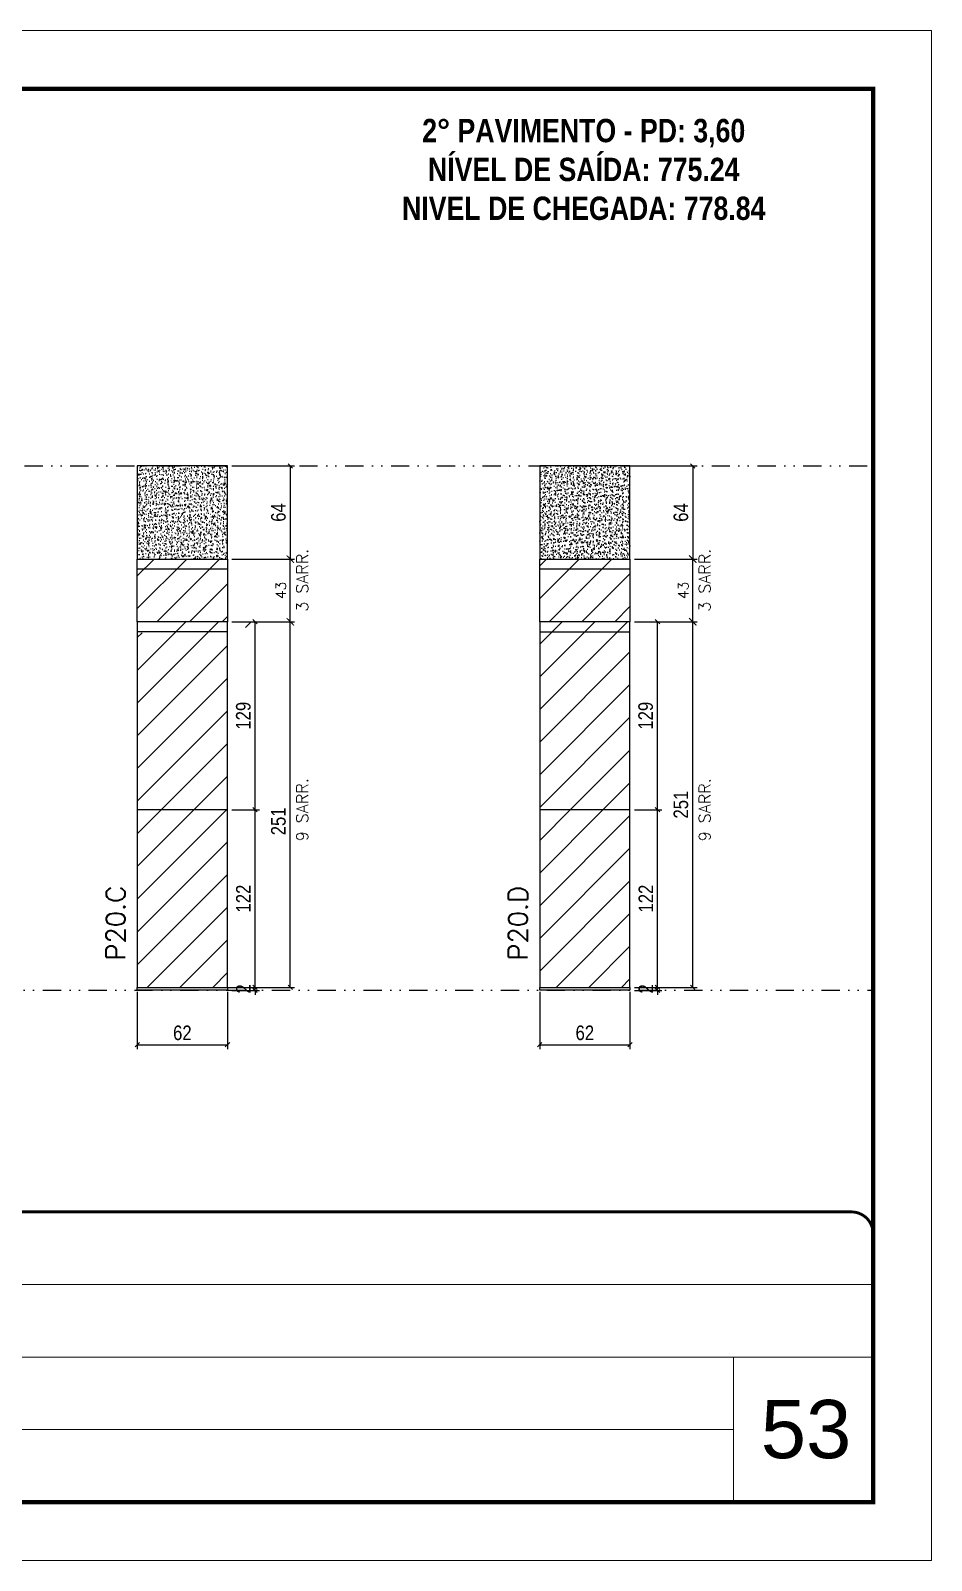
# Model space of a CAD drawing. Extents: x 2949 to 9203, y -16089 to 12527.
# Drawn here: x 3816 to 4434, y -3455 to -2405 of the extents above; entities that cross this region are included whole.
import ezdxf

# ---------------------------------------------------------------- set-up
doc = ezdxf.new("R2010")
doc.units = 0
for name, pattern in [('CONTINUO', [0]), ('DASHED', [0.75, 0.5, -0.25]), ('DIVIDE2', [0.625, 0.25, -0.125, 0, -0.125, 0, -0.125])]:
    doc.linetypes.add(name, pattern=pattern)
for name, color, linetype, lineweight in [('CARIMBO', 255, 'Continuous', 9), ('Folhas', 255, 'Continuous', 9), ('Hachura', 251, 'Continuous', 9), ('SARRAFO DE PRESSAO', 251, 'DASHED', 9), ('Texto Seção', 7, 'Continuous', 15)]:
    doc.layers.add(name, color=color, linetype=linetype, lineweight=lineweight)
for name, color, linetype in [('COTA', 241, 'Continuous'), ('NOMENCLATURA', 7, 'Continuous'), ('Nível', 160, 'Continuous'), ('Painéis', 200, 'Continuous'), ('SARR_2.2x7', 40, 'Continuous')]:
    doc.layers.add(name, color=color, linetype=linetype)
doc.styles.add('ARIAL', font='arial.ttf')
doc.styles.add('COTA TECNICA', font='techl___.ttf', dxfattribs={"height": 10})
doc.styles.add('COTA TECNICA-50', font='techl___.ttf', dxfattribs={"height": 10})
doc.styles.add('REGUA-120', font='ROMANS.shx', dxfattribs={"height": 15})
doc.styles.add('ROMANC', font='techb___.ttf', dxfattribs={"height": 2.5})
doc.styles.add('ROMANS', font='romans.shx')
doc.dimstyles.new('COTA PAINEL-50', dxfattribs={"dimtxt": 10, "dimasz": 3, "dimexe": 3, "dimexo": 3, "dimgap": 3, "dimtad": 1, "dimdec": 1, "dimzin": 12, "dimdsep": 46, "dimtxsty": 'COTA TECNICA-50', "dimblk1": 'OBLIQUE', "dimblk2": 'OBLIQUE', "dimsah": 1, "dimcen": 0.9, "dimclrd": 4, "dimclre": 4, "dimclrt": 240, "dimadec": 1, "dimazin": 3, "dimtfac": 1, "dimtdec": 1, "dimtmove": 0, "dimatfit": 3, "dimfxl": 1, "dimtolj": 1, "dimtzin": 12, "dimarcsym": 0})
doc.dimstyles.new('Cota Paínel', dxfattribs={"dimtxt": 7, "dimasz": 5, "dimexe": 3, "dimexo": 3, "dimgap": 3, "dimtad": 1, "dimdec": 1, "dimzin": 12, "dimdsep": 46, "dimtxsty": 'ROMANS', "dimblk": 'ARCHTICK', "dimcen": 0, "dimclrd": 4, "dimclre": 4, "dimclrt": 1, "dimadec": 1, "dimazin": 3, "dimtfac": 1, "dimtdec": 1, "dimtmove": 0, "dimatfit": 3, "dimldrblk": 'OBLIQUE', "dimfxl": 1, "dimtolj": 1, "dimtzin": 12, "dimarcsym": 0})
doc.dimstyles.new('PAINEL', dxfattribs={"dimtxt": 10, "dimasz": 3, "dimexe": 3, "dimexo": 3, "dimgap": 3, "dimtad": 1, "dimdec": 1, "dimzin": 12, "dimdsep": 46, "dimtxsty": 'COTA TECNICA', "dimblk1": 'OBLIQUE', "dimblk2": 'OBLIQUE', "dimsah": 1, "dimcen": 0.9, "dimclrd": 4, "dimclre": 4, "dimclrt": 240, "dimadec": 1, "dimazin": 3, "dimtfac": 1, "dimtdec": 1, "dimtmove": 0, "dimatfit": 3, "dimfxl": 1, "dimtolj": 1, "dimtzin": 12, "dimarcsym": 0})
pattern_1 = [(45, (-127760.74, -36496.372), (-11.2253202, 11.2253202), [])]
pattern_2 = [(45, (-127704.544, -36496.372), (-11.2253202, 11.2253202), [])]

# ---------------------------------------------------------------- blocks, each defined once
blk = doc.blocks.new('9999999999')
at = {"color": 30, "linetype": 'CONTINUO'}
for p, q in [((98564.6, 34379.6), (99584, 34379.6)), ((98564.6, 34329.8), (99488, 34329.8)), ((99584, 34329.8), (99488, 34329.8)), ((99488, 34329.8), (99488, 34230.2)), ((98564.6, 34280), (99488, 34280))]:
    blk.add_line(p, q, dxfattribs=at)
at = {"color": 30, "linetype": 'CONTINUO', "const_width": 2}
blk.add_lwpolyline([(99584, 34230.2), (99584, 34414.4, 0.414214), (99569, 34429.4), (98229, 34429.4, 0.414214), (98214, 34414.4), (98214, 34245.2, 0.414214), (98229, 34230.2), (99584, 34230.2)], format="xyb", dxfattribs=at)
at = {"layer": 'Folhas'}
blk.add_lwpolyline([(98139, 34190.2), (99624, 34190.2), (99624, 35240.2), (98139, 35240.2)], close=True, dxfattribs=at)
at = {"layer": 'Folhas', "color": 30, "const_width": 3}
blk.add_lwpolyline([(98214, 34230.2), (99584, 34230.2), (99584, 35200.2), (98214, 35200.2)], close=True, dxfattribs=at)
blk = doc.blocks.new('_Oblique')
at = {"color": 0, "linetype": 'ByBlock', "lineweight": -2}
blk.add_line((-0.5, -0.5), (0.5, 0.5), dxfattribs=at)
blk = doc.blocks.new('*D1844')
at = {"layer": 'COTA', "color": 4, "lineweight": -2, "transparency": 16777216}
for p, q in [((3888.8, -3064.5), (3888.8, -3103.8)), ((3950.8, -3064.5), (3950.8, -3103.8)), ((3888.8, -3100.8), (3950.8, -3100.8))]:
    blk.add_line(p, q, dxfattribs=at)
at = {"layer": 'Defpoints', "color": 0, "transparency": 16777216}
for p in [(3888.8, -3061.5), (3950.8, -3061.5), (3950.8, -3100.8)]:
    blk.add_point(p, dxfattribs=at)
at = {"layer": 'COTA', "color": 4, "lineweight": -2, "transparency": 16777216, "xscale": 3, "yscale": 3, "zscale": 3, "rotation": 180}
blk.add_blockref('_Oblique', (3888.8, -3100.8), dxfattribs=at)
at = {"layer": 'COTA', "color": 4, "lineweight": -2, "transparency": 16777216, "xscale": 3, "yscale": 3, "zscale": 3}
blk.add_blockref('_Oblique', (3950.8, -3100.8), dxfattribs=at)
at = {"layer": 'COTA', "color": 240, "transparency": 16777216, "insert": (3919.8, -3092.7), "char_height": 10, "attachment_point": 5, "style": 'COTA TECNICA'}
blk.add_mtext('\\A1;62', dxfattribs=at)
blk = doc.blocks.new('*D1845')
at = {"layer": 'COTA', "color": 4, "lineweight": -2, "transparency": 16777216}
for p, q in [((3953.8, -3061.5), (3972.7, -3061.5)), ((3953.8, -3063.5), (3972.7, -3063.5)), ((3969.7, -3061.5), (3969.7, -3058.5)), ((3969.7, -3063.5), (3969.7, -3061.5)), ((3969.7, -3063.5), (3969.7, -3066.5))]:
    blk.add_line(p, q, dxfattribs=at)
at = {"layer": 'Defpoints', "color": 0, "transparency": 16777216}
for p in [(3950.8, -3061.5), (3950.8, -3063.5), (3969.7, -3061.5)]:
    blk.add_point(p, dxfattribs=at)
at = {"layer": 'COTA', "color": 4, "lineweight": -2, "transparency": 16777216, "xscale": 3, "yscale": 3, "zscale": 3}
for p, rotation in [((3969.7, -3061.5), 270), ((3969.7, -3063.5), 90)]:
    blk.add_blockref('_Oblique', p, dxfattribs=dict(at, rotation=rotation))
at = {"layer": 'COTA', "color": 240, "transparency": 16777216, "insert": (3961.7, -3062.5), "char_height": 10, "attachment_point": 5, "rotation": 90, "style": 'COTA TECNICA-50'}
blk.add_mtext('\\A1;2', dxfattribs=at)
blk = doc.blocks.new('*D1857')
at = {"layer": 'COTA', "color": 4, "linetype": 'ByBlock', "lineweight": -2, "transparency": 16777216}
for p, q in [((3953.8, -2703.5), (3996.9, -2703.5)), ((3993.9, -2703.5), (3993.9, -2767.5)), ((3953.8, -2767.5), (3996.9, -2767.5))]:
    blk.add_line(p, q, dxfattribs=at)
at = {"layer": 'Defpoints', "color": 0, "linetype": 'ByBlock', "transparency": 16777216}
for p in [(3950.8, -2703.5), (3950.8, -2767.5), (3993.9, -2767.5)]:
    blk.add_point(p, dxfattribs=at)
at = {"layer": 'COTA', "color": 4, "linetype": 'ByBlock', "lineweight": -2, "transparency": 16777216, "xscale": 3, "yscale": 3, "zscale": 3}
for p, rotation in [((3993.9, -2703.5), 90), ((3993.9, -2767.5), 270)]:
    blk.add_blockref('_Oblique', p, dxfattribs=dict(at, rotation=rotation))
at = {"layer": 'COTA', "color": 240, "linetype": 'ByBlock', "transparency": 16777216, "insert": (3985.8, -2735.5), "char_height": 10, "attachment_point": 5, "rotation": 90, "style": 'COTA TECNICA'}
blk.add_mtext('\\A1;64', dxfattribs=at)
blk = doc.blocks.new('*D1858')
at = {"layer": 'COTA', "color": 4, "linetype": 'ByBlock', "lineweight": -2, "transparency": 16777216}
for p, q in [((3953.8, -2810.5), (3996.9, -2810.5)), ((3993.9, -3061.5), (3993.9, -2810.5)), ((3953.8, -3061.5), (3996.9, -3061.5))]:
    blk.add_line(p, q, dxfattribs=at)
at = {"layer": 'Defpoints', "color": 0, "linetype": 'ByBlock', "transparency": 16777216}
for p in [(3950.8, -2810.5), (3993.9, -2810.5), (3950.8, -3061.5)]:
    blk.add_point(p, dxfattribs=at)
at = {"layer": 'COTA', "color": 4, "linetype": 'ByBlock', "lineweight": -2, "transparency": 16777216, "xscale": 3, "yscale": 3, "zscale": 3}
for p, rotation in [((3993.9, -2810.5), 90), ((3993.9, -3061.5), 270)]:
    blk.add_blockref('_Oblique', p, dxfattribs=dict(at, rotation=rotation))
at = {"layer": 'COTA', "color": 240, "linetype": 'ByBlock', "transparency": 16777216, "insert": (3985.8, -2947.5), "char_height": 10, "attachment_point": 5, "rotation": 90, "style": 'COTA TECNICA'}
blk.add_mtext('\\A1;251', dxfattribs=at)
blk = doc.blocks.new('*D1853')
at = {"layer": 'COTA', "color": 4, "lineweight": -2, "transparency": 16777216}
for p, q in [((4165.1, -3064.5), (4165.1, -3103.8)), ((4227.1, -3064.5), (4227.1, -3103.8)), ((4165.1, -3100.8), (4227.1, -3100.8))]:
    blk.add_line(p, q, dxfattribs=at)
at = {"layer": 'Defpoints', "color": 0, "transparency": 16777216}
for p in [(4165.1, -3061.5), (4227.1, -3061.5), (4227.1, -3100.8)]:
    blk.add_point(p, dxfattribs=at)
at = {"layer": 'COTA', "color": 4, "lineweight": -2, "transparency": 16777216, "xscale": 3, "yscale": 3, "zscale": 3, "rotation": 180}
blk.add_blockref('_Oblique', (4165.1, -3100.8), dxfattribs=at)
at = {"layer": 'COTA', "color": 4, "lineweight": -2, "transparency": 16777216, "xscale": 3, "yscale": 3, "zscale": 3}
blk.add_blockref('_Oblique', (4227.1, -3100.8), dxfattribs=at)
at = {"layer": 'COTA', "color": 240, "transparency": 16777216, "insert": (4196.1, -3092.7), "char_height": 10, "attachment_point": 5, "style": 'COTA TECNICA'}
blk.add_mtext('\\A1;62', dxfattribs=at)
blk = doc.blocks.new('*D1854')
at = {"layer": 'COTA', "color": 4, "lineweight": -2, "transparency": 16777216}
for p, q in [((4230.1, -3061.5), (4249, -3061.5)), ((4230.1, -3063.5), (4249, -3063.5)), ((4246, -3061.5), (4246, -3058.5)), ((4246, -3063.5), (4246, -3061.5)), ((4246, -3063.5), (4246, -3066.5))]:
    blk.add_line(p, q, dxfattribs=at)
at = {"layer": 'Defpoints', "color": 0, "transparency": 16777216}
for p in [(4227.1, -3061.5), (4227.1, -3063.5), (4246, -3061.5)]:
    blk.add_point(p, dxfattribs=at)
at = {"layer": 'COTA', "color": 4, "lineweight": -2, "transparency": 16777216, "xscale": 3, "yscale": 3, "zscale": 3}
for p, rotation in [((4246, -3061.5), 270), ((4246, -3063.5), 90)]:
    blk.add_blockref('_Oblique', p, dxfattribs=dict(at, rotation=rotation))
at = {"layer": 'COTA', "color": 240, "transparency": 16777216, "insert": (4238, -3062.5), "char_height": 10, "attachment_point": 5, "rotation": 90, "style": 'COTA TECNICA-50'}
blk.add_mtext('\\A1;2', dxfattribs=at)
blk = doc.blocks.new('*D1860')
at = {"layer": 'COTA', "color": 4, "linetype": 'ByBlock', "lineweight": -2, "transparency": 16777216}
for p, q in [((4230.1, -2703.5), (4273.2, -2703.5)), ((4270.2, -2703.5), (4270.2, -2767.5)), ((4230.1, -2767.5), (4273.2, -2767.5))]:
    blk.add_line(p, q, dxfattribs=at)
at = {"layer": 'Defpoints', "color": 0, "linetype": 'ByBlock', "transparency": 16777216}
for p in [(4227.1, -2703.5), (4227.1, -2767.5), (4270.2, -2767.5)]:
    blk.add_point(p, dxfattribs=at)
at = {"layer": 'COTA', "color": 4, "linetype": 'ByBlock', "lineweight": -2, "transparency": 16777216, "xscale": 3, "yscale": 3, "zscale": 3}
for p, rotation in [((4270.2, -2703.5), 90), ((4270.2, -2767.5), 270)]:
    blk.add_blockref('_Oblique', p, dxfattribs=dict(at, rotation=rotation))
at = {"layer": 'COTA', "color": 240, "linetype": 'ByBlock', "transparency": 16777216, "insert": (4262.1, -2735.5), "char_height": 10, "attachment_point": 5, "rotation": 90, "style": 'COTA TECNICA'}
blk.add_mtext('\\A1;64', dxfattribs=at)
blk = doc.blocks.new('*D1861')
at = {"layer": 'COTA', "color": 4, "linetype": 'ByBlock', "lineweight": -2, "transparency": 16777216}
for p, q in [((4230.1, -2810.5), (4273.2, -2810.5)), ((4270.2, -3061.5), (4270.2, -2810.5)), ((4230.1, -3061.5), (4273.2, -3061.5))]:
    blk.add_line(p, q, dxfattribs=at)
at = {"layer": 'Defpoints', "color": 0, "linetype": 'ByBlock', "transparency": 16777216}
for p in [(4227.1, -2810.5), (4270.2, -2810.5), (4227.1, -3061.5)]:
    blk.add_point(p, dxfattribs=at)
at = {"layer": 'COTA', "color": 4, "linetype": 'ByBlock', "lineweight": -2, "transparency": 16777216, "xscale": 3, "yscale": 3, "zscale": 3}
for p, rotation in [((4270.2, -2810.5), 90), ((4270.2, -3061.5), 270)]:
    blk.add_blockref('_Oblique', p, dxfattribs=dict(at, rotation=rotation))
at = {"layer": 'COTA', "color": 240, "linetype": 'ByBlock', "transparency": 16777216, "insert": (4262.1, -2936), "char_height": 10, "attachment_point": 5, "rotation": 90, "style": 'COTA TECNICA'}
blk.add_mtext('\\A1;251', dxfattribs=at)
blk = doc.blocks.new('*D1862')
at = {"layer": 'COTA', "color": 4, "linetype": 'ByBlock', "lineweight": -2, "transparency": 16777216}
for p, q in [((3953.8, -2939.5), (3972.7, -2939.5)), ((3969.7, -3061.5), (3969.7, -2939.5)), ((3891.8, -3061.5), (3972.7, -3061.5))]:
    blk.add_line(p, q, dxfattribs=at)
at = {"layer": 'Defpoints', "color": 0, "linetype": 'ByBlock', "transparency": 16777216}
for p in [(3950.8, -2939.5), (3969.7, -2939.5), (3888.8, -3061.5)]:
    blk.add_point(p, dxfattribs=at)
at = {"layer": 'COTA', "color": 4, "linetype": 'ByBlock', "lineweight": -2, "transparency": 16777216, "xscale": 3, "yscale": 3, "zscale": 3}
for p, rotation in [((3969.7, -2939.5), 90), ((3969.7, -3061.5), 270)]:
    blk.add_blockref('_Oblique', p, dxfattribs=dict(at, rotation=rotation))
at = {"layer": 'COTA', "color": 240, "linetype": 'ByBlock', "transparency": 16777216, "insert": (3961.7, -3000.5), "char_height": 10, "attachment_point": 5, "rotation": 90, "style": 'COTA TECNICA'}
blk.add_mtext('\\A1;122', dxfattribs=at)
blk = doc.blocks.new('*D1863')
at = {"layer": 'COTA', "color": 4, "linetype": 'ByBlock', "lineweight": -2, "transparency": 16777216}
for p, q in [((3953.8, -2810.5), (3972.7, -2810.5)), ((3969.7, -2939.5), (3969.7, -2810.5)), ((3953.8, -2939.5), (3972.7, -2939.5))]:
    blk.add_line(p, q, dxfattribs=at)
at = {"layer": 'Defpoints', "color": 0, "linetype": 'ByBlock', "transparency": 16777216}
for p in [(3950.8, -2810.5), (3969.7, -2810.5), (3950.8, -2939.5)]:
    blk.add_point(p, dxfattribs=at)
at = {"layer": 'COTA', "color": 4, "linetype": 'ByBlock', "lineweight": -2, "transparency": 16777216, "xscale": 3, "yscale": 3, "zscale": 3}
for p, rotation in [((3969.7, -2810.5), 90), ((3969.7, -2939.5), 270)]:
    blk.add_blockref('_Oblique', p, dxfattribs=dict(at, rotation=rotation))
at = {"layer": 'COTA', "color": 240, "linetype": 'ByBlock', "transparency": 16777216, "insert": (3961.7, -2875), "char_height": 10, "attachment_point": 5, "rotation": 90, "style": 'COTA TECNICA'}
blk.add_mtext('\\A1;129', dxfattribs=at)
blk = doc.blocks.new('*D1864')
at = {"layer": 'COTA', "color": 4, "linetype": 'ByBlock', "lineweight": -2, "transparency": 16777216}
for p, q in [((4230.1, -2939.5), (4249, -2939.5)), ((4246, -3061.5), (4246, -2939.5)), ((4230.1, -3061.5), (4249, -3061.5))]:
    blk.add_line(p, q, dxfattribs=at)
at = {"layer": 'Defpoints', "color": 0, "linetype": 'ByBlock', "transparency": 16777216}
for p in [(4227.1, -2939.5), (4246, -2939.5), (4227.1, -3061.5)]:
    blk.add_point(p, dxfattribs=at)
at = {"layer": 'COTA', "color": 4, "linetype": 'ByBlock', "lineweight": -2, "transparency": 16777216, "xscale": 3, "yscale": 3, "zscale": 3}
for p, rotation in [((4246, -2939.5), 90), ((4246, -3061.5), 270)]:
    blk.add_blockref('_Oblique', p, dxfattribs=dict(at, rotation=rotation))
at = {"layer": 'COTA', "color": 240, "linetype": 'ByBlock', "transparency": 16777216, "insert": (4238, -3000.5), "char_height": 10, "attachment_point": 5, "rotation": 90, "style": 'COTA TECNICA'}
blk.add_mtext('\\A1;122', dxfattribs=at)
blk = doc.blocks.new('*D1865')
at = {"layer": 'COTA', "color": 4, "linetype": 'ByBlock', "lineweight": -2, "transparency": 16777216}
for p, q in [((4230.1, -2810.5), (4249, -2810.5)), ((4246, -2939.5), (4246, -2810.5)), ((4230.1, -2939.5), (4249, -2939.5))]:
    blk.add_line(p, q, dxfattribs=at)
at = {"layer": 'Defpoints', "color": 0, "linetype": 'ByBlock', "transparency": 16777216}
for p in [(4227.1, -2810.5), (4246, -2810.5), (4227.1, -2939.5)]:
    blk.add_point(p, dxfattribs=at)
at = {"layer": 'COTA', "color": 4, "linetype": 'ByBlock', "lineweight": -2, "transparency": 16777216, "xscale": 3, "yscale": 3, "zscale": 3}
for p, rotation in [((4246, -2810.5), 90), ((4246, -2939.5), 270)]:
    blk.add_blockref('_Oblique', p, dxfattribs=dict(at, rotation=rotation))
at = {"layer": 'COTA', "color": 240, "linetype": 'ByBlock', "transparency": 16777216, "insert": (4237.9, -2875), "char_height": 10, "attachment_point": 5, "rotation": 90, "style": 'COTA TECNICA'}
blk.add_mtext('\\A1;129', dxfattribs=at)
blk = doc.blocks.new('_ArchTick')
at = {"color": 0, "linetype": 'ByBlock', "const_width": 0.15}
blk.add_lwpolyline([(-0.5, -0.5), (0.5, 0.5)], dxfattribs=at)
blk = doc.blocks.new('*D1866')
at = {"layer": 'COTA', "color": 4, "lineweight": -2, "transparency": 16777216}
for p, q in [((3953.8, -2767.5), (3996.9, -2767.5)), ((3993.9, -2810.5), (3993.9, -2767.5)), ((3953.8, -2810.5), (3996.9, -2810.5))]:
    blk.add_line(p, q, dxfattribs=at)
at = {"layer": 'Defpoints', "color": 0, "transparency": 16777216}
for p in [(3950.8, -2767.5), (3993.9, -2767.5), (3950.8, -2810.5)]:
    blk.add_point(p, dxfattribs=at)
at = {"layer": 'COTA', "color": 4, "lineweight": -2, "transparency": 16777216, "xscale": 5, "yscale": 5, "zscale": 5}
for p, rotation in [((3993.9, -2767.5), 90), ((3993.9, -2810.5), 270)]:
    blk.add_blockref('_ArchTick', p, dxfattribs=dict(at, rotation=rotation))
at = {"layer": 'COTA', "color": 1, "transparency": 16777216, "insert": (3987.4, -2789), "char_height": 7, "attachment_point": 5, "rotation": 90, "style": 'ROMANS'}
blk.add_mtext('\\A1;43', dxfattribs=at)
blk = doc.blocks.new('*D1867')
at = {"layer": 'COTA', "color": 4, "lineweight": -2, "transparency": 16777216}
for p, q in [((4230.1, -2767.5), (4273.2, -2767.5)), ((4270.2, -2810.5), (4270.2, -2767.5)), ((4230.1, -2810.5), (4273.2, -2810.5))]:
    blk.add_line(p, q, dxfattribs=at)
at = {"layer": 'Defpoints', "color": 0, "transparency": 16777216}
for p in [(4227.1, -2767.5), (4270.2, -2767.5), (4227.1, -2810.5)]:
    blk.add_point(p, dxfattribs=at)
at = {"layer": 'COTA', "color": 4, "lineweight": -2, "transparency": 16777216, "xscale": 5, "yscale": 5, "zscale": 5}
for p, rotation in [((4270.2, -2767.5), 90), ((4270.2, -2810.5), 270)]:
    blk.add_blockref('_ArchTick', p, dxfattribs=dict(at, rotation=rotation))
at = {"layer": 'COTA', "color": 1, "transparency": 16777216, "insert": (4263.7, -2789), "char_height": 7, "attachment_point": 5, "rotation": 90, "style": 'ROMANS'}
blk.add_mtext('\\A1;43', dxfattribs=at)

msp = doc.modelspace()

# ---------------------------------------------------------------- hatches: boundary and pattern name
at = {"layer": 'COTA', "linetype": 'ByBlock'}
h = msp.add_hatch(dxfattribs=at)
h.set_pattern_fill('AR-CONC', color=256, scale=0.03)
h.set_pattern_definition([(50, (-127760.7396, -36493.372), (5.46554007, -0.47817257), [0.5715, -6.2865]), (355, (-127760.7396, -36493.372), (-1.05730264, 5.73170536), [0.4572, -5.02921753]), (100.4514447, (-127760.284, -36493.4117), (4.40823741, 5.25353256), [0.48570026, -5.34270734]), (46.1842, (-127760.7396, -36491.848), (8.13237123, -1.26126984), [0.85725, -9.42975]), (96.6355576, (-127760.062, -36491.953), (7.122124, 7.42278374), [0.7285507, -8.01406824]), (351.184151, (-127760.74, -36491.848), (7.122124, 7.42278374), [0.685799, -7.54379196]), (21, (-127759.9776, -36492.229), (4.54843174, -3.06795595), [0.5715, -6.2865]), (326, (-127759.9776, -36492.229), (1.85406085, 5.52563898), [0.4572, -5.0292]), (71.451445, (-127759.5986, -36492.4845), (6.40249258, 2.45768307), [0.48570026, -5.34269813]), (37.5, (-127760.7396, -36493.3718), (0.092658098, 2.536651166), [0, -4.96824, 0, -5.1054, 0, -5.04825]), (7.5, (-127760.7396, -36493.3718), (2.004589875, 3.005417245), [0, -2.91084, 0, -4.85394, 0, -1.92405]), (327.5, (-127762.4389, -36493.3718), (4.067717855, -0.17186232), [0, -1.905, 0, -5.9436, 0, -7.8867]), (317.5, (-127763.201, -36493.3718), (4.44387544, 0.76279473), [0, -2.4765, 0, -3.94716, 0, -5.6007])])
h.paths.add_polyline_path([(3950.84, -2703.46), (3888.84, -2703.46), (3888.84, -2767.46), (3950.84, -2767.46)])
h = msp.add_hatch(dxfattribs=at)
h.set_pattern_fill('AR-CONC', color=256, scale=0.03)
h.set_pattern_definition([(50, (-127704.544, -36493.372), (5.46554007, -0.47817257), [0.5715, -6.2865]), (355, (-127704.544, -36493.372), (-1.05730264, 5.73170536), [0.4572, -5.02921753]), (100.4514447, (-127704.0887, -36493.4117), (4.40823741, 5.25353256), [0.48570026, -5.34270734]), (46.1842, (-127704.544, -36491.848), (8.13237123, -1.26126984), [0.85725, -9.42975]), (96.6355576, (-127703.8664, -36491.953), (7.122124, 7.42278374), [0.7285507, -8.01406824]), (351.184151, (-127704.544, -36491.848), (7.122124, 7.42278374), [0.685799, -7.54379196]), (21, (-127703.782, -36492.229), (4.54843174, -3.06795595), [0.5715, -6.2865]), (326, (-127703.782, -36492.229), (1.85406085, 5.52563898), [0.4572, -5.0292]), (71.451445, (-127703.403, -36492.4845), (6.40249258, 2.45768307), [0.48570026, -5.34269813]), (37.5, (-127704.5441, -36493.3718), (0.092658098, 2.536651166), [0, -4.96824, 0, -5.1054, 0, -5.04825]), (7.5, (-127704.5441, -36493.3718), (2.004589875, 3.005417245), [0, -2.91084, 0, -4.85394, 0, -1.92405]), (327.5, (-127706.2434, -36493.3718), (4.067717855, -0.17186232), [0, -1.905, 0, -5.9436, 0, -7.8867]), (317.5, (-127707.0054, -36493.3718), (4.44387544, 0.76279473), [0, -2.4765, 0, -3.94716, 0, -5.6007])])
h.paths.add_polyline_path([(4227.11, -2703.46), (4165.11, -2703.46), (4165.11, -2767.46), (4227.11, -2767.46)])
at = {"layer": 'Hachura'}
h = msp.add_hatch(dxfattribs=at)
h.set_pattern_fill('ANSI31', color=256, scale=5)
h.paths.add_polyline_path([(3950.84, -2767.46), (3888.84, -2767.46), (3888.84, -2810.46), (3950.84, -2810.46)])
h = msp.add_hatch(dxfattribs=at)
h.set_pattern_fill('ANSI31', color=256, scale=5)
h.paths.add_polyline_path([(4227.11, -2767.46), (4165.11, -2767.46), (4165.11, -2810.46), (4227.11, -2810.46)])
at = {"layer": 'Hachura', "linetype": 'ByBlock'}
h = msp.add_hatch(dxfattribs=at)
h.set_pattern_fill('ANSI31', color=256, scale=5)
h.set_pattern_definition(pattern_1)
h.paths.add_polyline_path([(3950.84, -2819.46), (3972.84, -2810.46), (3910.84, -2810.46), (3888.84, -2819.46), (3888.84, -2939.46), (3950.84, -2939.46)])
h = msp.add_hatch(dxfattribs=at)
h.set_pattern_fill('ANSI31', color=256, scale=5)
h.set_pattern_definition(pattern_2)
h.paths.add_polyline_path([(4227.11, -2819.46), (4227.11, -2810.46), (4165.11, -2810.46), (4165.11, -2819.46), (4165.11, -2939.46), (4227.11, -2939.46)])
h = msp.add_hatch(dxfattribs=at)
h.set_pattern_fill('ANSI31', color=256, scale=5)
h.set_pattern_definition(pattern_1)
h.paths.add_polyline_path([(3950.84, -2939.46), (3888.84, -2939.46), (3888.84, -3061.46), (3950.84, -3061.46)])
h = msp.add_hatch(dxfattribs=at)
h.set_pattern_fill('ANSI31', color=256, scale=5)
h.set_pattern_definition(pattern_2)
h.paths.add_polyline_path([(4227.11, -2939.46), (4165.11, -2939.46), (4165.11, -3061.46), (4227.11, -3061.46)])

# ---------------------------------------------------------------- linework, layer by layer
at = {"layer": 'COTA', "linetype": 'ByBlock'}
for points in [[(3888.84, -2767.46), (3950.84, -2767.46), (3950.84, -2703.46), (3888.84, -2703.46)], [(4165.11, -2767.46), (4227.11, -2767.46), (4227.11, -2703.46), (4165.11, -2703.46)]]:
    msp.add_lwpolyline(points, close=True, dxfattribs=at)
at = {"layer": 'Nível', "color": 4, "linetype": 'DIVIDE2', "ltscale": 50}
for p, q in [((3339.69, -2703.46), (4394.03, -2703.46)), ((3383.69, -3063.46), (4394.03, -3063.46))]:
    msp.add_line(p, q, dxfattribs=at)
at = {"layer": 'Painéis'}
for p, q in [((3950.84, -2810.46), (3888.84, -2810.46)), ((3888.84, -2810.46), (3888.84, -2819.46)), ((3950.84, -2819.46), (3950.84, -2810.46)), ((3888.84, -2939.46), (3950.84, -2939.46)), ((4165.11, -2939.46), (4227.11, -2939.46))]:
    msp.add_line(p, q, dxfattribs=at)
for points in [[(3888.84, -2767.46), (3950.84, -2767.46), (3950.84, -2810.46), (3888.84, -2810.46)], [(4165.11, -2767.46), (4227.11, -2767.46), (4227.11, -2810.46), (4165.11, -2810.46)], [(3888.84, -3061.46), (3950.84, -3061.46), (3950.84, -3063.46), (3888.84, -3063.46)], [(4165.11, -3061.46), (4227.11, -3061.46), (4227.11, -3063.46), (4165.11, -3063.46)]]:
    msp.add_lwpolyline(points, close=True, dxfattribs=at)
for points in [[(4227.11, -2819.46), (4227.11, -2810.46), (4165.11, -2810.46), (4165.11, -2819.46)], [(3888.84, -2819.46), (3888.84, -3061.46), (3950.84, -3061.46), (3950.84, -2819.46)], [(4165.11, -2819.46), (4165.11, -3061.46), (4227.11, -3061.46), (4227.11, -2819.46)]]:
    msp.add_lwpolyline(points, dxfattribs=at)
at = {"layer": 'SARR_2.2x7'}
for p, q in [((3950.84, -2774.46), (3888.84, -2774.46)), ((4227.11, -2774.46), (4165.11, -2774.46)), ((3950.84, -2817.46), (3888.84, -2817.46)), ((4165.11, -2817.46), (4227.11, -2817.46))]:
    msp.add_line(p, q, dxfattribs=at)

# ---------------------------------------------------------------- block references
at = {"layer": 'SARRAFO DE PRESSAO', "color": 6, "linetype": 'ByBlock'}
msp.add_blockref('9999999999', (-95189.94, -37644.95), dxfattribs=at)

# ---------------------------------------------------------------- texts
at = {"layer": 'CARIMBO', "style": 'ARIAL'}
msp.add_text('53', height=40, dxfattribs=at).set_placement((4316.89, -3384.6))
at = {"layer": 'NOMENCLATURA', "color": 2, "insert": (4195.36, -2438.68), "char_height": 16, "attachment_point": 2, "style": 'ROMANC'}
msp.add_mtext_dynamic_manual_height_columns('\\P2° PAVIMENTO - PD: 3,60\\PNÍVEL DE SAÍDA: 775.24\\PNIVEL DE CHEGADA: 778.84', width=300.2766, gutter_width=1, heights=[0], dxfattribs=at)
at = {"layer": 'Texto Seção', "linetype": 'Continuous', "style": 'ROMANS'}
for s, p in [('3 SARR.', (4006.11, -2803.58)), ('3 SARR.', (4282.38, -2803.58)), ('9 SARR.', (4006.11, -2961.09)), ('9 SARR.', (4282.38, -2961.09))]:
    msp.add_text(s, height=8, rotation=90, dxfattribs=at).set_placement(p)
at = {"layer": 'Texto Seção', "char_height": 13, "width": 285.3299, "attachment_point": 7, "rotation": 90, "style": 'REGUA-120'}
for s, insert in [('P20.C', (3880.51, -3042.99)), ('P20.D', (4156.78, -3042.99))]:
    msp.add_mtext(s, dxfattribs=dict(at, insert=insert))

# ---------------------------------------------------------------- dimensions: what is measured, and where the dimension line sits
at = {"layer": 'COTA', "linetype": 'ByBlock'}
for base, p1, p2, picture, middle in [((3993.92, -2767.46), (3950.84, -2703.46), (3950.84, -2767.46), '*D1857', (3985.82, -2735.46)), ((4270.19, -2767.46), (4227.11, -2703.46), (4227.11, -2767.46), '*D1860', (4262.09, -2735.46)), ((4270.19, -2810.46), (4227.11, -3061.46), (4227.11, -2810.46), '*D1861', (4262.08, -2935.96)), ((3969.75, -2939.46), (3888.84, -3061.46), (3950.84, -2939.46), '*D1862', (3961.69, -3000.46)), ((4246.02, -2939.46), (4227.11, -3061.46), (4227.11, -2939.46), '*D1864', (4237.96, -3000.46))]:
    dim = msp.add_linear_dim(base=base, p1=p1, p2=p2, angle=90, dimstyle='PAINEL', dxfattribs=at)
    dim.commit()
    dim.dimension.update_dxf_attribs({"geometry": picture, "text_midpoint": middle})
at = {"layer": 'COTA'}
for base, p1, p2, picture, middle in [((3993.92, -2767.46), (3950.84, -2810.46), (3950.84, -2767.46), '*D1866', (3987.42, -2788.96)), ((4270.19, -2767.46), (4227.11, -2810.46), (4227.11, -2767.46), '*D1867', (4263.69, -2788.96))]:
    dim = msp.add_linear_dim(base=base, p1=p1, p2=p2, angle=90, dimstyle='Cota Paínel', dxfattribs=at)
    dim.commit()
    dim.dimension.update_dxf_attribs({"geometry": picture, "text_midpoint": middle})
at = {"layer": 'COTA', "linetype": 'ByBlock'}
dim = msp.add_linear_dim(base=(3993.92, -2810.46), p1=(3950.84, -3061.46), p2=(3950.84, -2810.46), angle=90, dimstyle='PAINEL', dxfattribs=at)
dim.commit()
dim.dimension.update_dxf_attribs({"geometry": '*D1858', "text_midpoint": (3993.92, -2947.46), "dimtype": 160})
for base, p1, p2, picture, middle in [((3969.75, -2810.46), (3950.84, -2939.46), (3950.84, -2810.46), '*D1863', (3961.66, -2874.96)), ((4246.02, -2810.46), (4227.11, -2939.46), (4227.11, -2810.46), '*D1865', (4237.93, -2874.96))]:
    dim = msp.add_linear_dim(base=base, p1=p1, p2=p2, angle=90, dimstyle='PAINEL', override={"dimtmove": 1}, dxfattribs=at)
    dim.commit()
    dim.dimension.update_dxf_attribs({"geometry": picture, "text_midpoint": middle})
at = {"layer": 'COTA'}
for base, p1, p2, picture, middle in [((3950.84, -3100.8), (3888.84, -3061.46), (3950.84, -3061.46), '*D1844', (3919.84, -3092.7)), ((4227.11, -3100.8), (4165.11, -3061.46), (4227.11, -3061.46), '*D1853', (4196.11, -3092.7))]:
    dim = msp.add_linear_dim(base=base, p1=p1, p2=p2, dimstyle='PAINEL', override={"dimarcsym": 2}, dxfattribs=at)
    dim.commit()
    dim.dimension.update_dxf_attribs({"geometry": picture, "text_midpoint": middle})
for base, p1, p2, picture, middle in [((3969.75, -3061.46), (3950.84, -3063.46), (3950.84, -3061.46), '*D1845', (3969.75, -3062.46)), ((4246.02, -3061.46), (4227.11, -3063.46), (4227.11, -3061.46), '*D1854', (4246.02, -3062.46))]:
    dim = msp.add_linear_dim(base=base, p1=p1, p2=p2, angle=90, dimstyle='COTA PAINEL-50', dxfattribs=at)
    dim.commit()
    dim.dimension.update_dxf_attribs({"geometry": picture, "text_midpoint": middle, "dimtype": 160})

doc.saveas('drawing.dxf')
